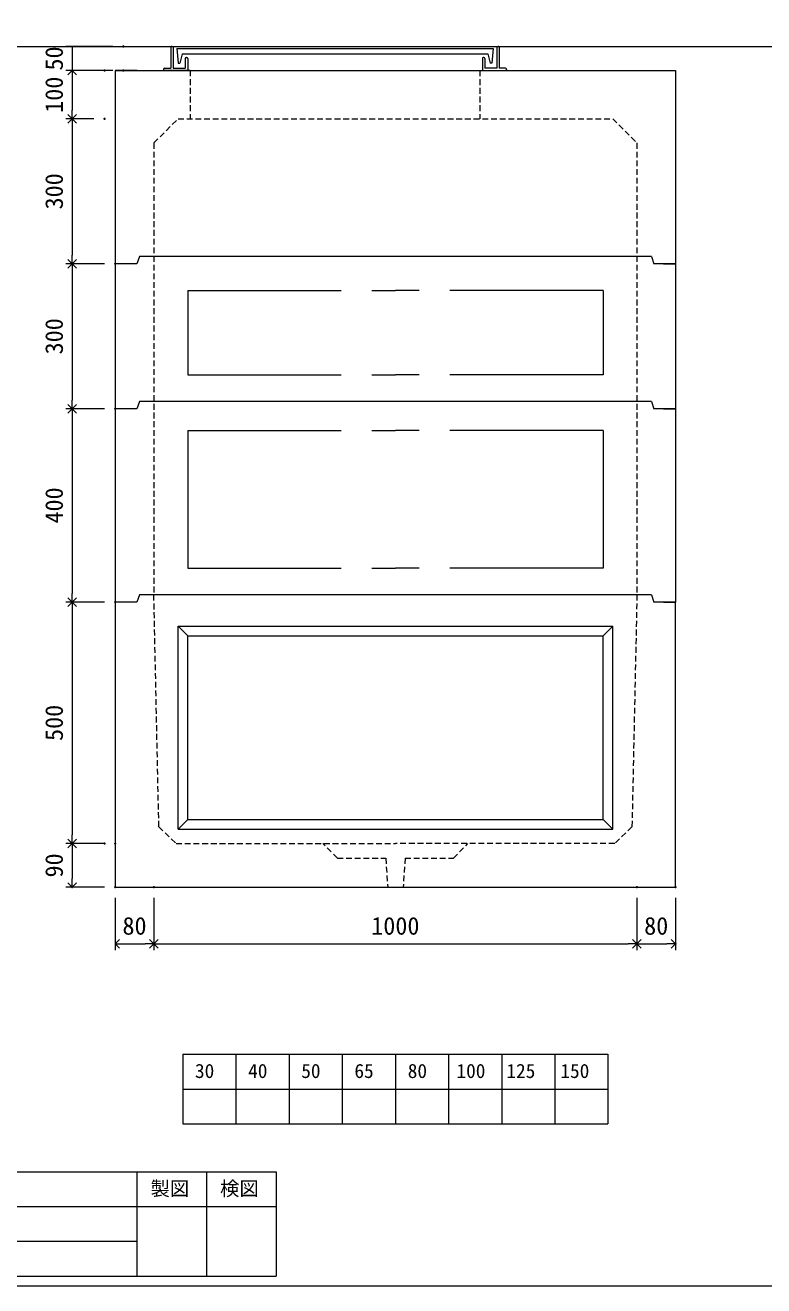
# Model space of a CAD drawing. Units: millimetres, scale not verified. Extents: x -4890 to 18490, y -2305 to 2305.
# Drawn here: x 299 to 1828, y -1970 to 639 of the extents above; entities that cross this region are included whole.
import ezdxf
from ezdxf.enums import TextEntityAlignment as Align

# ---------------------------------------------------------------- set-up
doc = ezdxf.new("R2010")
doc.units = ezdxf.units.MM
doc.header["$LTSCALE"] = 10
doc.header["$PDMODE"] = 32
doc.header["$PDSIZE"] = 2
doc.linetypes.add('DASHED1', pattern=[1.8, 1.2, -0.6])
doc.linetypes.add('USER2', pattern=[50.8, 31.75, -6.35, 6.35, -6.35])
doc.layers.add('0-1_Defpoints', color=7, linetype='Continuous')
for name, color, linetype, lineweight in [('0-2_waku', 7, 'Continuous', 18), ('0-3_gaikei', 7, 'Continuous', 18), ('0-4_kakure', 7, 'DASHED1', 5), ('0-5_sunpou', 7, 'Continuous', 5), ('0-8_uchigawa', 6, 'Continuous', 18), ('0-A_futa', 3, 'Continuous', 18), ('0-B_GL', 4, 'Continuous', 18), ('0-D_文字１', 7, 'Continuous', 18), ('1-2_uchigawa2', 6, 'USER2', 18)]:
    doc.layers.add(name, color=color, linetype=linetype, lineweight=lineweight)
doc.styles.add('ＭＳ ゴシック', font='')
doc.styles.get('ＭＳ ゴシック').set_extended_font_data('MS Gothic')

# ---------------------------------------------------------------- blocks, each defined once
blk = doc.blocks.new('_Open90')
at = {"layer": '0-5_sunpou'}
blk.add_line((0, 0), (-1, 0), dxfattribs=at)
blk.add_lwpolyline([(-0.5, 0.5), (0, 0), (-0.5, -0.5)], dxfattribs=at)
blk = doc.blocks.new('D75')
at = {"layer": '0-1_Defpoints'}
for p in [(1932.32, 1054.36), (2012.32, 1054.36), (2012.32, 936.94)]:
    blk.add_point(p, dxfattribs=at)
at = {"layer": '0-5_sunpou'}
for p, q in [((1932.32, 1032.36), (1932.32, 923.94)), ((2012.32, 1032.36), (2012.32, 923.94)), ((1950.32, 936.94), (1994.32, 936.94))]:
    blk.add_line(p, q, dxfattribs=at)
at = {"layer": '0-5_sunpou', "xscale": 18, "yscale": 18, "rotation": 180}
blk.add_blockref('_Open90', (1932.32, 936.94), dxfattribs=at)
at = {"layer": '0-5_sunpou', "xscale": 18, "yscale": 18}
blk.add_blockref('_Open90', (2012.32, 936.94), dxfattribs=at)
at = {"layer": '0-5_sunpou', "style": 'ＭＳ ゴシック'}
blk.add_text('80', height=36.66, dxfattribs=at).set_placement((1947.32, 944.94), align=Align.BOTTOM_LEFT)
blk = doc.blocks.new('D76')
at = {"layer": '0-1_Defpoints'}
for p in [(2012.32, 1054.36), (3012.32, 1054.36), (3012.32, 936.94)]:
    blk.add_point(p, dxfattribs=at)
at = {"layer": '0-5_sunpou'}
for p, q in [((2012.32, 1032.36), (2012.32, 923.94)), ((3012.32, 1032.36), (3012.32, 923.94)), ((2030.32, 936.94), (2994.32, 936.94))]:
    blk.add_line(p, q, dxfattribs=at)
at = {"layer": '0-5_sunpou', "xscale": 18, "yscale": 18, "rotation": 180}
blk.add_blockref('_Open90', (2012.32, 936.94), dxfattribs=at)
at = {"layer": '0-5_sunpou', "xscale": 18, "yscale": 18}
blk.add_blockref('_Open90', (3012.32, 936.94), dxfattribs=at)
at = {"layer": '0-5_sunpou', "style": 'ＭＳ ゴシック'}
blk.add_text('1000', height=36.66, dxfattribs=at).set_placement((2462.32, 944.94), align=Align.BOTTOM_LEFT)
blk = doc.blocks.new('D77')
at = {"layer": '0-1_Defpoints'}
for p in [(3012.32, 1054.36), (3092.32, 1054.36), (3092.32, 936.94)]:
    blk.add_point(p, dxfattribs=at)
at = {"layer": '0-5_sunpou'}
for p, q in [((3012.32, 1032.36), (3012.32, 923.94)), ((3092.32, 1032.36), (3092.32, 923.94)), ((3030.32, 936.94), (3074.32, 936.94))]:
    blk.add_line(p, q, dxfattribs=at)
at = {"layer": '0-5_sunpou', "xscale": 18, "yscale": 18, "rotation": 180}
blk.add_blockref('_Open90', (3012.32, 936.94), dxfattribs=at)
at = {"layer": '0-5_sunpou', "xscale": 18, "yscale": 18}
blk.add_blockref('_Open90', (3092.32, 936.94), dxfattribs=at)
at = {"layer": '0-5_sunpou', "style": 'ＭＳ ゴシック'}
blk.add_text('80', height=36.66, dxfattribs=at).set_placement((3027.32, 944.94), align=Align.BOTTOM_LEFT)
blk = doc.blocks.new('D78')
at = {"layer": '0-1_Defpoints'}
for p in [(1932.32, 1144.36), (1843, 1054.36), (1932.32, 1054.36)]:
    blk.add_point(p, dxfattribs=at)
at = {"layer": '0-5_sunpou'}
for p, q in [((1910.32, 1144.36), (1830, 1144.36)), ((1843, 1126.36), (1843, 1072.36)), ((1910.32, 1054.36), (1830, 1054.36))]:
    blk.add_line(p, q, dxfattribs=at)
at = {"layer": '0-5_sunpou', "xscale": 18, "yscale": 18}
for p, rotation in [((1843, 1144.36), 90), ((1843, 1054.36), 270)]:
    blk.add_blockref('_Open90', p, dxfattribs=dict(at, rotation=rotation))
at = {"layer": '0-5_sunpou', "style": 'ＭＳ ゴシック'}
blk.add_text('90', height=36.66, rotation=90, dxfattribs=at).set_placement((1835, 1074.36), align=Align.BOTTOM_LEFT)
blk = doc.blocks.new('D79')
at = {"layer": '0-1_Defpoints'}
for p in [(1932.32, 1644.36), (1843, 1144.36), (1910.32, 1144.36)]:
    blk.add_point(p, dxfattribs=at)
at = {"layer": '0-5_sunpou'}
for p, q in [((1910.32, 1644.36), (1830, 1644.36)), ((1843, 1626.36), (1843, 1162.36)), ((1888.32, 1144.36), (1830, 1144.36))]:
    blk.add_line(p, q, dxfattribs=at)
at = {"layer": '0-5_sunpou', "xscale": 18, "yscale": 18}
for p, rotation in [((1843, 1644.36), 90), ((1843, 1144.36), 270)]:
    blk.add_blockref('_Open90', p, dxfattribs=dict(at, rotation=rotation))
at = {"layer": '0-5_sunpou', "style": 'ＭＳ ゴシック'}
blk.add_text('500', height=36.66, rotation=90, dxfattribs=at).set_placement((1835, 1356.86), align=Align.BOTTOM_LEFT)
blk = doc.blocks.new('D80')
at = {"layer": '0-1_Defpoints'}
for p in [(1910.32, 2744.36), (1843, 2644.36), (1910.32, 2644.36)]:
    blk.add_point(p, dxfattribs=at)
at = {"layer": '0-5_sunpou'}
for p, q in [((1888.32, 2744.36), (1830, 2744.36)), ((1843, 2726.36), (1843, 2662.36)), ((1888.32, 2644.36), (1830, 2644.36))]:
    blk.add_line(p, q, dxfattribs=at)
at = {"layer": '0-5_sunpou', "xscale": 18, "yscale": 18}
for p, rotation in [((1843, 2744.36), 90), ((1843, 2644.36), 270)]:
    blk.add_blockref('_Open90', p, dxfattribs=dict(at, rotation=rotation))
at = {"layer": '0-5_sunpou', "style": 'ＭＳ ゴシック'}
blk.add_text('100', height=36.66, rotation=90, dxfattribs=at).set_placement((1835, 2656.86), align=Align.BOTTOM_LEFT)
blk = doc.blocks.new('D81')
at = {"layer": '0-1_Defpoints'}
for p in [(1910.32, 2644.36), (1843, 2344.36), (1932.32, 2344.36)]:
    blk.add_point(p, dxfattribs=at)
at = {"layer": '0-5_sunpou'}
for p, q in [((1888.32, 2644.36), (1830, 2644.36)), ((1843, 2626.36), (1843, 2362.36)), ((1910.32, 2344.36), (1830, 2344.36))]:
    blk.add_line(p, q, dxfattribs=at)
at = {"layer": '0-5_sunpou', "xscale": 18, "yscale": 18}
for p, rotation in [((1843, 2644.36), 90), ((1843, 2344.36), 270)]:
    blk.add_blockref('_Open90', p, dxfattribs=dict(at, rotation=rotation))
at = {"layer": '0-5_sunpou', "style": 'ＭＳ ゴシック'}
blk.add_text('300', height=36.66, rotation=90, dxfattribs=at).set_placement((1835, 2456.86), align=Align.BOTTOM_LEFT)
blk = doc.blocks.new('D82')
at = {"layer": '0-1_Defpoints'}
for p in [(1932.32, 2344.36), (1843, 2044.36), (1932.32, 2044.36)]:
    blk.add_point(p, dxfattribs=at)
at = {"layer": '0-5_sunpou'}
for p, q in [((1910.32, 2344.36), (1830, 2344.36)), ((1843, 2326.36), (1843, 2062.36)), ((1910.32, 2044.36), (1830, 2044.36))]:
    blk.add_line(p, q, dxfattribs=at)
at = {"layer": '0-5_sunpou', "xscale": 18, "yscale": 18}
for p, rotation in [((1843, 2344.36), 90), ((1843, 2044.36), 270)]:
    blk.add_blockref('_Open90', p, dxfattribs=dict(at, rotation=rotation))
at = {"layer": '0-5_sunpou', "style": 'ＭＳ ゴシック'}
blk.add_text('300', height=36.66, rotation=90, dxfattribs=at).set_placement((1835, 2156.86), align=Align.BOTTOM_LEFT)
blk = doc.blocks.new('D83')
at = {"layer": '0-1_Defpoints'}
for p in [(1932.32, 2044.36), (1843, 1644.36), (1932.32, 1644.36)]:
    blk.add_point(p, dxfattribs=at)
at = {"layer": '0-5_sunpou'}
for p, q in [((1910.32, 2044.36), (1830, 2044.36)), ((1843, 2026.36), (1843, 1662.36)), ((1910.32, 1644.36), (1830, 1644.36))]:
    blk.add_line(p, q, dxfattribs=at)
at = {"layer": '0-5_sunpou', "xscale": 18, "yscale": 18}
for p, rotation in [((1843, 2044.36), 90), ((1843, 1644.36), 270)]:
    blk.add_blockref('_Open90', p, dxfattribs=dict(at, rotation=rotation))
at = {"layer": '0-5_sunpou', "style": 'ＭＳ ゴシック'}
blk.add_text('400', height=36.66, rotation=90, dxfattribs=at).set_placement((1835, 1806.86), align=Align.BOTTOM_LEFT)
blk = doc.blocks.new('D44')
at = {"layer": '0-1_Defpoints'}
for p in [(1949.1, 2794.36), (1843, 2744.36), (1949.1, 2744.36)]:
    blk.add_point(p, dxfattribs=at)
at = {"layer": '0-5_sunpou'}
for p, q in [((1927.1, 2794.36), (1830, 2794.36)), ((1843, 2794.36), (1843, 2744.36)), ((1927.1, 2744.36), (1830, 2744.36))]:
    blk.add_line(p, q, dxfattribs=at)
at = {"layer": '0-5_sunpou', "style": 'ＭＳ ゴシック'}
blk.add_text('50', height=36.66, rotation=90, dxfattribs=at).set_placement((1835, 2744.36), align=Align.BOTTOM_LEFT)

msp = doc.modelspace()

# ---------------------------------------------------------------- linework, layer by layer
at = {"layer": '0-2_waku'}
for p, q in [((625.28, -1490.72), (625.28, -1634.72)), ((625.28, -1490.72), (625.28, -1634.72)), ((625.28, -1490.72), (625.28, -1634.72)), ((625.28, -1490.72), (625.28, -1634.72)), ((625.28, -1490.72), (1505.28, -1490.72)), ((735.28, -1490.72), (735.28, -1634.72)), ((845.28, -1490.72), (845.28, -1634.72)), ((845.28, -1490.72), (845.28, -1634.72)), ((955.28, -1490.72), (955.28, -1634.72)), ((1065.28, -1490.72), (1065.28, -1634.72)), ((1175.28, -1490.72), (1175.28, -1634.72)), ((1285.28, -1490.72), (1285.28, -1634.72)), ((1395.28, -1490.72), (1395.28, -1634.72)), ((1505.28, -1490.72), (1505.28, -1634.72)), ((625.28, -1562.72), (1505.28, -1562.72)), ((625.28, -1634.72), (1505.28, -1634.72)), ((-1209.72, -1733.72), (818.28, -1733.72)), ((530.28, -1733.72), (530.28, -1949.72)), ((530.28, -1733.72), (530.28, -1949.72)), ((674.28, -1733.72), (674.28, -1949.72)), ((818.28, -1733.72), (818.28, -1949.72)), ((-1209.72, -1805.72), (818.28, -1805.72)), ((-1209.72, -1877.72), (530.28, -1877.72)), ((-1209.72, -1949.72), (818.28, -1949.72)), ((-1229.72, -1969.72), (4890.28, -1969.72))]:
    msp.add_line(p, q, dxfattribs=at)
msp.add_lwpolyline([(-1229.72, 2305.28), (-1229.72, -1969.72), (4890.28, -1969.72)], dxfattribs=at)
at = {"layer": '0-3_gaikei'}
for p, q in [((485.28, 545.28), (1645.28, 545.28)), ((485.28, 545.28), (485.28, -554.72)), ((530.78, 545.28), (485.28, 545.28)), ((1645.28, 545.28), (1645.28, -554.72)), ((1065.28, 160.28), (535.28, 160.28)), ((1595.28, 160.28), (1065.28, 160.28)), ((1595.28, 160.28), (1600.28, 145.28)), ((1645.28, 145.28), (1600.28, 145.28)), ((1620.28, 145.28), (1645.28, 145.28)), ((1620.28, 145.28), (1645.28, 145.28)), ((1065.28, -139.72), (535.28, -139.72)), ((1595.28, -139.72), (1065.28, -139.72)), ((1595.28, -139.72), (1600.28, -154.72)), ((1645.28, -154.72), (1600.28, -154.72)), ((1620.28, -154.72), (1645.28, -154.72)), ((1620.28, -154.72), (1645.28, -154.72)), ((1065.28, -539.72), (535.28, -539.72)), ((1595.28, -539.72), (1065.28, -539.72)), ((1595.28, -539.72), (1600.28, -554.72)), ((485.28, -554.72), (485.28, -1144.72)), ((1645.28, -554.72), (1600.28, -554.72)), ((1620.28, -554.72), (1645.28, -554.72)), ((1620.28, -554.72), (1645.28, -554.72))]:
    msp.add_line(p, q, dxfattribs=at)
for points in [[(535.28, 160.28), (530.28, 145.28), (485.28, 145.28)], [(535.28, -139.72), (530.28, -154.72), (485.28, -154.72)], [(535.28, -539.72), (530.28, -554.72), (485.28, -554.72)], [(485.28, -1144.72), (1645.28, -1144.72), (1645.28, -554.72)]]:
    msp.add_lwpolyline(points, dxfattribs=at)
at = {"layer": '0-4_kakure'}
for p, q in [((640.28, 545.28), (640.28, 445.28)), ((1240.28, 545.28), (1240.28, 445.28)), ((565.28, 395.28), (615.28, 445.28)), ((615.28, 445.28), (1515.28, 445.28)), ((1515.28, 445.28), (1565.28, 395.28)), ((565.28, 395.28), (565.28, -539.72)), ((1565.28, 395.28), (1565.28, -539.72)), ((575.6, -1019.72), (565.28, -539.72)), ((1565.28, -539.72), (1554.96, -1019.72)), ((575.6, -1019.72), (611.36, -1054.72)), ((611.36, -1054.72), (1065.28, -1054.72)), ((945.28, -1084.72), (915.28, -1054.72)), ((1185.28, -1084.72), (1215.28, -1054.72)), ((945.28, -1084.72), (1045.28, -1084.72)), ((1045.28, -1084.72), (1049.28, -1144.72)), ((1085.28, -1084.72), (1081.28, -1144.72)), ((1085.28, -1084.72), (1185.28, -1084.72))]:
    msp.add_line(p, q, dxfattribs=at)
msp.add_lwpolyline([(1554.96, -1019.72), (1519.19, -1054.72), (1065.28, -1054.72)], dxfattribs=at)
at = {"layer": '0-8_uchigawa'}
for p, q in [((615.28, -604.72), (635.28, -624.72)), ((615.28, -1024.72), (615.28, -604.72)), ((635.28, -624.72), (1065.28, -624.72)), ((635.28, -1004.72), (635.28, -624.72)), ((1495.28, -1004.72), (1495.28, -624.72)), ((1515.28, -1024.72), (1515.28, -604.72)), ((615.28, -1024.72), (635.28, -1004.72)), ((635.28, -1004.72), (1495.28, -1004.72)), ((1515.28, -1024.72), (1495.28, -1004.72)), ((615.28, -1024.72), (1515.28, -1024.72))]:
    msp.add_line(p, q, dxfattribs=at)
for points in [[(615.28, -604.72), (1065.28, -604.72), (1515.28, -604.72)], [(1065.28, -624.72), (1495.28, -624.72), (1515.28, -604.72)]]:
    msp.add_lwpolyline(points, dxfattribs=at)
at = {"layer": '0-A_futa'}
for p, q in [((600.28, 593.28), (600.28, 550.28)), ((602.28, 595.28), (605.28, 595.28)), ((605.28, 595.28), (605.28, 550.28)), ((613.09, 590.78), (1267.42, 590.78)), ((613.09, 590.78), (615.58, 560.78)), ((623.61, 579.78), (619.29, 560.78)), ((623.61, 579.78), (1256.95, 579.78)), ((1256.95, 579.78), (1261.26, 560.78)), ((1267.42, 590.78), (1265.17, 560.78)), ((1275.28, 595.28), (1275.28, 550.28)), ((1275.28, 595.28), (1278.28, 595.28)), ((1280.28, 593.28), (1280.28, 550.28)), ((585.28, 548.28), (585.28, 547.28)), ((587.28, 550.28), (600.28, 550.28)), ((605.28, 550.28), (630.28, 550.28)), ((615.58, 560.78), (619.29, 560.78)), ((630.28, 570.28), (630.28, 550.28)), ((632.28, 572.28), (633.28, 572.28)), ((635.28, 570.28), (635.28, 545.28)), ((1245.28, 570.28), (1245.28, 545.28)), ((1248.28, 572.28), (1247.28, 572.28)), ((1250.28, 570.28), (1250.28, 550.28)), ((1275.28, 550.28), (1250.28, 550.28)), ((1265.17, 560.78), (1261.26, 560.78)), ((1293.28, 550.28), (1280.28, 550.28)), ((1295.28, 548.28), (1295.28, 547.28)), ((640.28, 545.28), (587.28, 545.28)), ((1245.28, 545.28), (1293.28, 545.28))]:
    msp.add_line(p, q, dxfattribs=at)
for centre, start, end in [((602.28, 593.28), 90, 180), ((1278.28, 593.28), 0, 90), ((587.28, 548.28), 90, 180), ((632.28, 570.28), 90, 180), ((633.28, 570.28), 0, 90), ((1247.28, 570.28), 90, 180), ((1248.28, 570.28), 0, 90), ((1293.28, 548.28), 0, 90), ((587.28, 547.28), 180, 270), ((1293.28, 547.28), 270, 0)]:
    msp.add_arc(centre, 2, start, end, dxfattribs=at)
at = {"layer": '0-B_GL'}
msp.add_line((-1230.01, 595.28), (4889.99, 595.28), dxfattribs=at)
at = {"layer": '1-2_uchigawa2'}
for p, q in [((635.28, 90.28), (1065.28, 90.28)), ((635.28, 90.28), (635.28, -84.72)), ((1495.28, 90.28), (1065.28, 90.28)), ((1495.28, 90.28), (1495.28, -84.72)), ((635.28, -84.72), (1065.28, -84.72)), ((1495.28, -84.72), (1065.28, -84.72)), ((635.28, -199.72), (1065.28, -199.72)), ((635.28, -199.72), (635.28, -484.72)), ((1495.28, -199.72), (1065.28, -199.72)), ((1495.28, -199.72), (1495.28, -484.72)), ((635.28, -484.72), (1065.28, -484.72)), ((1495.28, -484.72), (1065.28, -484.72))]:
    msp.add_line(p, q, dxfattribs=at)

# ---------------------------------------------------------------- block references
at = {"layer": '0-5_sunpou'}
for name in ['D44', 'D80', 'D81', 'D82', 'D83', 'D79', 'D78', 'D75', 'D76', 'D77']:
    msp.add_blockref(name, (-1447.04, -2199.08), dxfattribs=at)

# ---------------------------------------------------------------- texts
at = {"layer": '0-D_文字１', "style": 'ＭＳ ゴシック'}
for s, p in [('30', (650.43, -1548.53)), ('40', (760.43, -1548.53)), ('50', (870.43, -1548.53)), ('65', (980.43, -1548.53)), ('80', (1090.84, -1548.53)), ('100', (1191.71, -1548.53)), ('125', (1295.1, -1548.53)), ('150', (1406.86, -1548.53)), ('製図', (558.34, -1791.96)), ('検図', (702.34, -1791.96))]:
    msp.add_text(s, height=29.33, dxfattribs=at).set_placement(p, align=Align.BOTTOM_LEFT)

doc.saveas('drawing.dxf')
